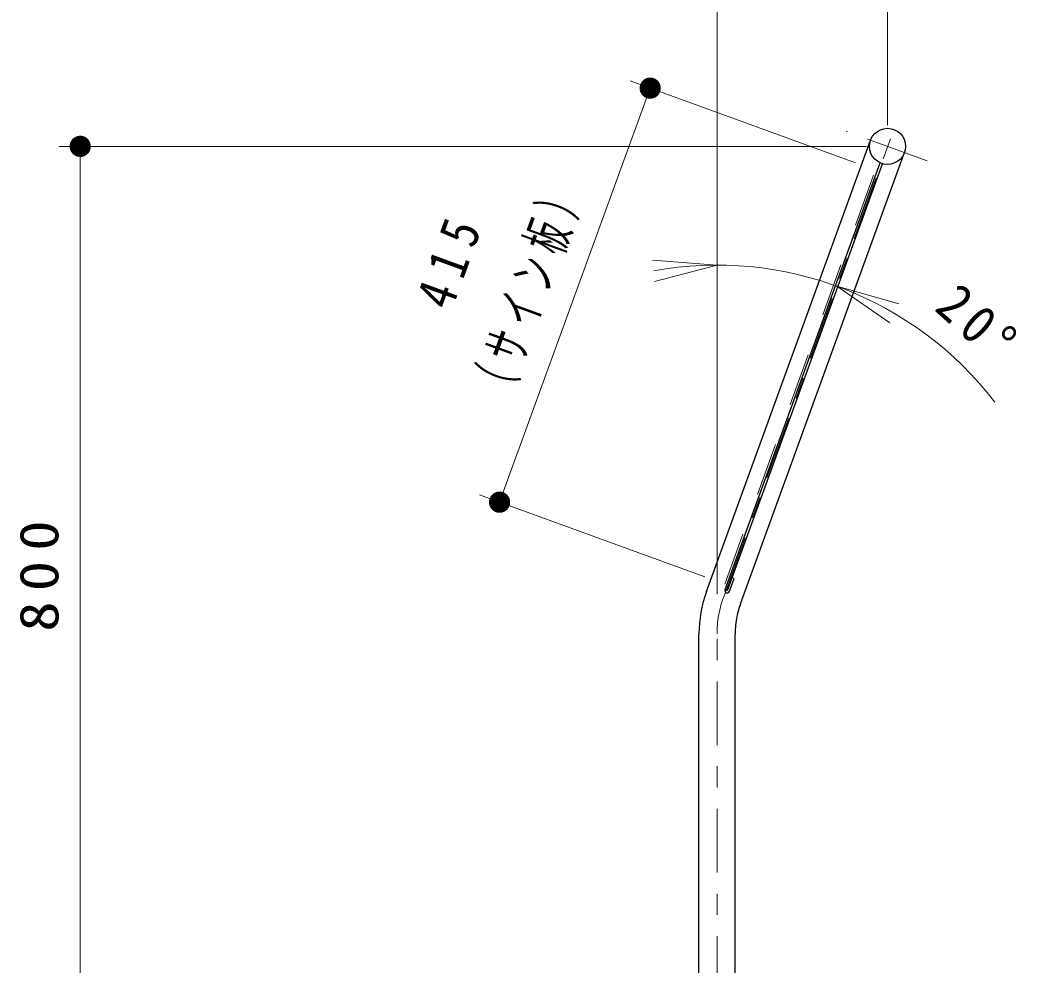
# Model space of a CAD drawing. Units: millimetres on the paper, scale 1:20. Extents: x 475 to 840, y -5 to 257.
# Drawn here: x 677.82 to 724.79, y 121.78 to 166.29 of the extents above; entities that cross this region are included whole.
import ezdxf

# ---------------------------------------------------------------- set-up
doc = ezdxf.new("R2010")
doc.units = ezdxf.units.MM
doc.linetypes.add('USER1', pattern=[4.5, 2.5, -2])
doc.linetypes.add('USER2', pattern=[6, 3, -1, 1, -1])
doc.layers.add('LY_1', color=7, linetype='Continuous', lineweight=13)
doc.styles.add('ＭＳ ゴシック', font='')
doc.styles.get('ＭＳ ゴシック').set_extended_font_data('MS Gothic')

# ---------------------------------------------------------------- blocks, each defined once
blk = doc.blocks.new('open_arrow')
at = {"color": 0, "linetype": 'Continuous', "lineweight": -2}
blk.add_lwpolyline([(7.5, 1.25), (0, 0), (7.5, -1.25)], dxfattribs=at)
blk = doc.blocks.new('filled_dot')
at = {"color": 0, "linetype": 'Continuous', "lineweight": -2, "const_width": 1.25}
blk.add_lwpolyline([(-0.625, 0, 1), (0.625, 0, 1)], format="xyb", close=True, dxfattribs=at)

msp = doc.modelspace()

# ---------------------------------------------------------------- linework, layer by layer
at = {"layer": 'LY_1'}
for p, q in [((710.658, 139.254), (710.658, 171.732)), ((718.695, 161.337), (718.695, 171.732)), ((700.412, 143.58), (707.509, 163.078)), ((717.18, 159.558), (706.569, 163.42)), ((717.695, 160.337), (679.658, 160.337)), ((680.658, 120.337), (680.658, 160.337)), ((710.083, 140.06), (699.472, 143.922))]:
    msp.add_line(p, q, dxfattribs=at)
at = {"layer": 'LY_1', "color": 40, "linetype": 'USER2'}
for p, q in [((710.959, 139.083), (719.163, 161.622)), ((720.564, 159.657), (716.747, 161.046)), ((710.658, 90.141), (710.658, 137.373))]:
    msp.add_line(p, q, dxfattribs=at)
at = {"layer": 'LY_1', "lineweight": 25}
for p, q in [((710.161, 139.374), (717.896, 160.628)), ((711.758, 138.792), (719.494, 160.046)), ((709.808, 100.337), (709.808, 137.373)), ((711.508, 100.337), (711.508, 137.373))]:
    msp.add_line(p, q, dxfattribs=at)
at = {"layer": 'LY_1', "color": 4, "lineweight": 25}
for p, q in [((711.036, 139.463), (718.351, 159.56)), ((711.144, 139.423), (718.459, 159.521)), ((711.47, 139.981), (711.362, 140.02)), ((711.252, 139.384), (711.47, 139.981))]:
    msp.add_line(p, q, dxfattribs=at)
at = {"layer": 'LY_1', "color": 4, "linetype": 'USER1'}
msp.add_line((711.023, 139.718), (718.12, 159.216), dxfattribs=at)
at = {"layer": 'LY_1', "lineweight": 25}
msp.add_circle((718.695, 160.337), 0.85, dxfattribs=at)
at = {"layer": 'LY_1'}
msp.add_arc((710.658, 138.254), 16.492, 37.4802, 100.4225, dxfattribs=at)
at = {"layer": 'LY_1', "lineweight": 25}
for radius in [5.85, 4.15]:
    msp.add_arc((715.658, 137.373), radius, 160, 180, dxfattribs=at)
at = {"layer": 'LY_1', "color": 40, "linetype": 'USER2'}
msp.add_arc((715.658, 137.373), 5, 160, 180, dxfattribs=at)
at = {"layer": 'LY_1', "color": 4, "lineweight": 25}
msp.add_arc((711.144, 139.423), 0.115, 160, 340, dxfattribs=at)

# ---------------------------------------------------------------- block references
at = {"layer": 'LY_1', "xscale": 0.4, "yscale": 0.4}
for name, p, rotation in [('filled_dot', (707.509, 163.078), 250), ('filled_dot', (680.658, 160.337), 270), ('open_arrow', (710.658, 154.746), 185.2), ('open_arrow', (716.298, 153.752), 334.8), ('filled_dot', (700.412, 143.58), 70)]:
    msp.add_blockref(name, p, dxfattribs=dict(at, rotation=rotation))

# ---------------------------------------------------------------- texts
at = {"layer": 'LY_1', "char_height": 1.833, "style": 'ＭＳ ゴシック'}
for s, insert, attachment_point, rotation in [('\\T1.33;\\W0.55;（サイン板）', (701.02, 148.174), 7, 70), ('\\T1.47;\\W0.85;\u3000415', (697.104, 149.599), 7, 70), ('\\T1.33;\\W0.9;20°', (722.349, 151.265), 8, 318.058), ('\\T1.33;\\W1.15;800', (679.658, 140.337), 8, 90)]:
    msp.add_mtext(s, dxfattribs=dict(at, insert=insert, attachment_point=attachment_point, rotation=rotation))

doc.saveas('drawing.dxf')
